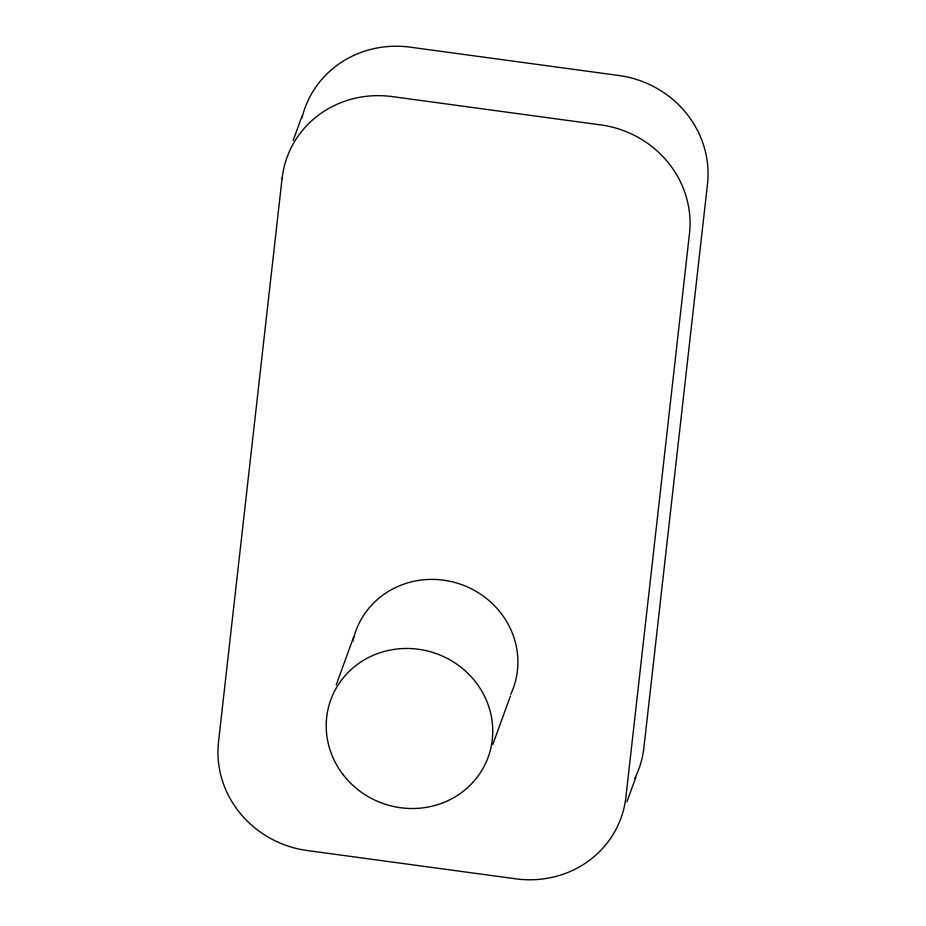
<?xml version="1.0" encoding="UTF-8"?>
<svg xmlns="http://www.w3.org/2000/svg" width="926" height="926" viewBox="0 0 926 926"><rect width="100%" height="100%" fill="white"/><g stroke="black" fill="none" stroke-linecap="round" stroke-linejoin="round"><path stroke-width="1.39" d="M492.794 744.481L510.4 696.132M293.102 140.613L302.096 115.9M353.836 636.521L336.231 684.87M626.902 801.858L635.896 777.145M302.038 117.799A100.517 95.436 20 0 1 410.206 47.168L618.857 75.492A100.517 95.436 20 0 1 707.487 184.077L643.883 747.803A100.517 95.436 20 0 1 634.831 778.303M352.968 641.105A83.768 79.532 20 0 1 459.898 584.017A83.768 79.532 20 0 1 510.701 694.407M282.117 178.197L218.513 741.923A100.517 95.436 20 0 0 307.143 850.508L515.794 878.832A100.517 95.436 20 0 0 625.883 797.228L689.488 233.514A100.517 95.436 20 0 0 600.858 124.929L392.207 96.593A100.517 95.436 20 0 0 282.129 178.197M343.187 774.773A83.768 79.532 20 0 0 486.277 761.901A83.768 79.532 20 0 0 399.002 648.802A83.768 79.532 20 0 0 343.187 774.773"/></g></svg>
